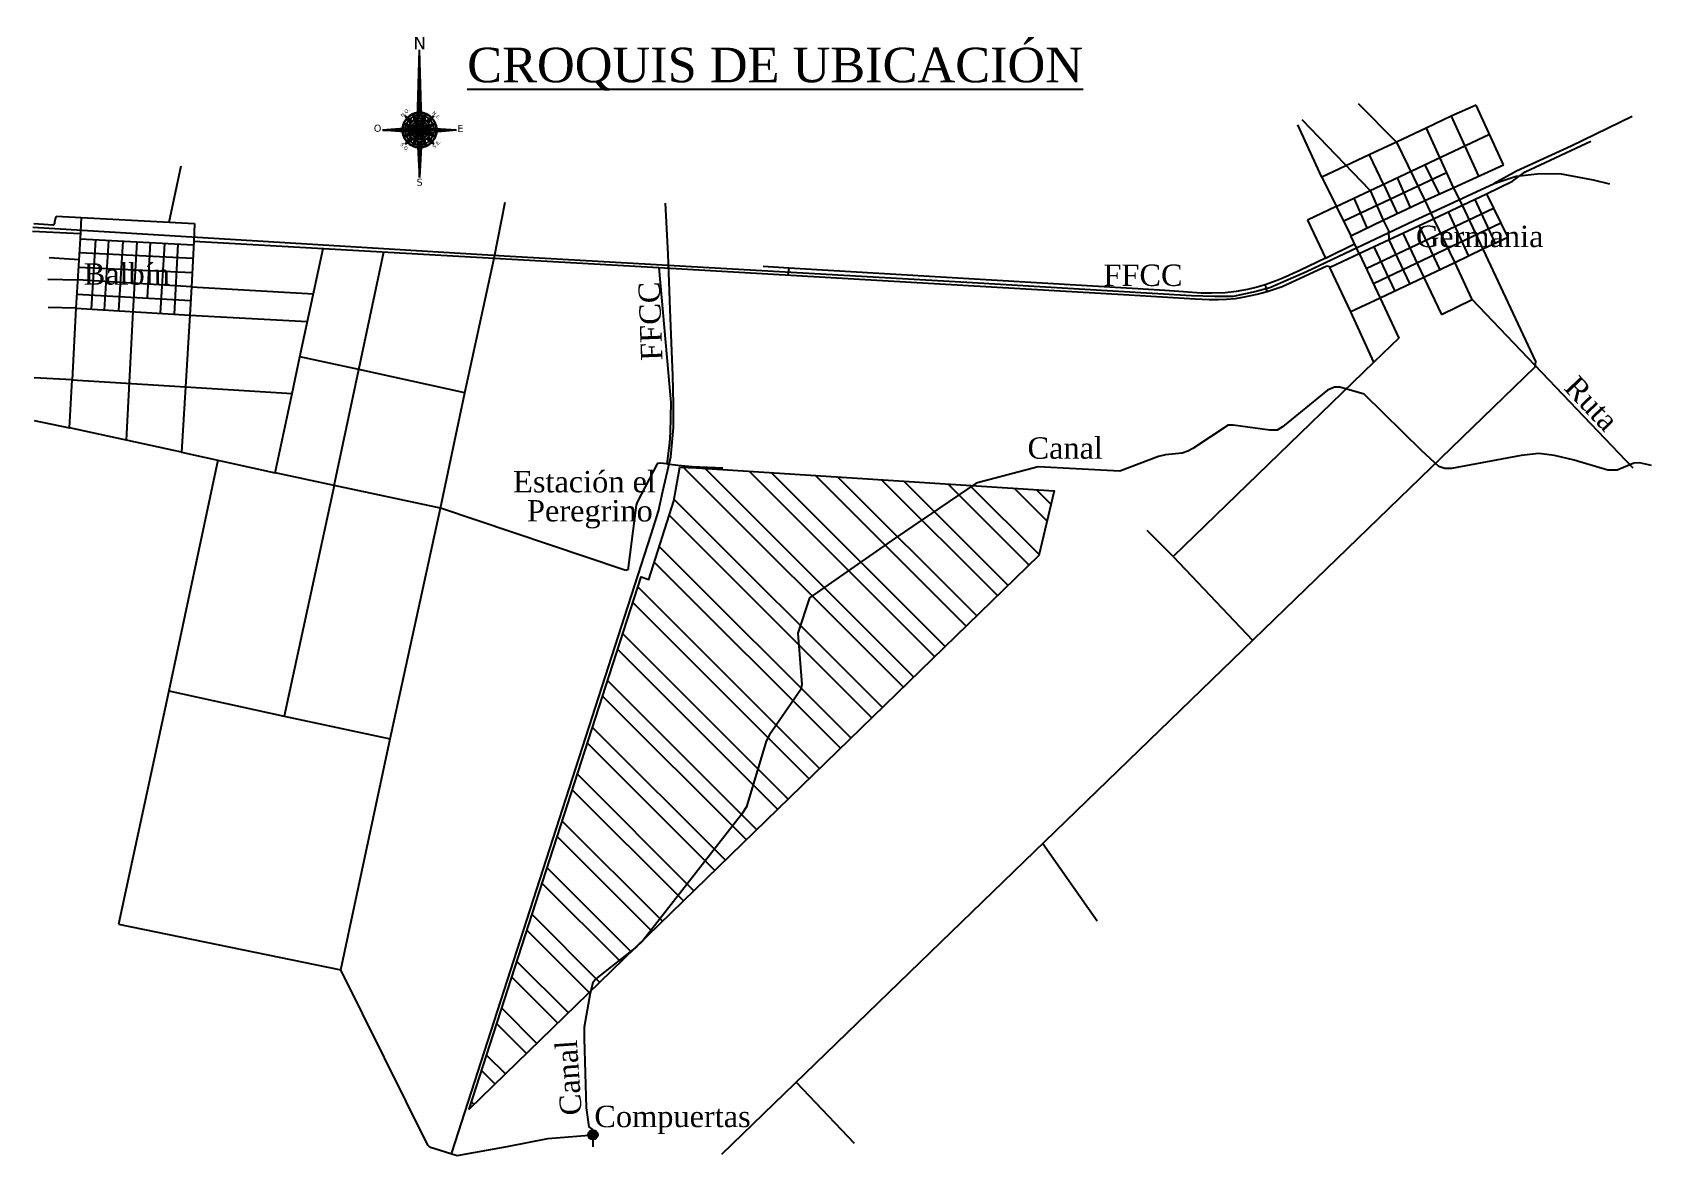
# Model space of a CAD drawing. Header units: feet. Extents: x 1554 to 7460, y 4629 to 11811.
# Drawn here: x 3135.6 to 3322.7, y 6278.6 to 6408.5 of the extents above; entities that cross this region are included whole.
import ezdxf
from ezdxf.enums import TextEntityAlignment as Align

# ---------------------------------------------------------------- set-up
doc = ezdxf.new("R2010")
doc.units = ezdxf.units.FT
doc.header["$MEASUREMENT"] = 0
doc.linetypes.add('ACAD_ISO12W100', pattern=[21, 12, -3, 0, -3, 0, -3])
doc.layers.get('0').update_dxf_attribs({"linetype": 'CONTINUOUS'})
for name, color, linetype in [('COTAS', 134, 'CONTINUOUS'), ('CROQUIS', 2, 'CONTINUOUS'), ('Seccion', 6, 'ACAD_ISO12W100'), ('Ubicacion', 10, 'CONTINUOUS')]:
    doc.layers.add(name, color=color, linetype=linetype)
doc.styles.add('style1', font='verdana.ttf')
doc.styles.add('Time New Roman', font='times.ttf')
doc.styles.add('Times New Roman', font='times.ttf')

# ---------------------------------------------------------------- blocks, each defined once
blk = doc.blocks.new('A$Cc8157756')
at = {"color": 2}
for p, q in [((10.57, 8.26), (2.82, 16.69)), ((10.78, 8.5), (2.82, 16.66)), ((9.7, 10.03), (2.82, 16.66)), ((10.78, 8.5), (6.59, 12.79)), ((13.12, 8.68), (16.42, 11.43)), ((13.12, 8.68), (16.36, 11.39)), ((13.37, 8.47), (16.42, 11.45)), ((13.37, 8.47), (16.42, 11.45)), ((16.36, 11.39), (13.37, 8.47)), ((13.58, 8.21), (16.41, 11.44)), ((9.42, 8.31), (11.13, 7.2)), ((11.41, 7.85), (9.42, 8.31)), ((11.06, 8.72), (9.7, 10.03)), ((11, 9.86), (11.41, 7.85)), ((12.07, 8.11), (11, 9.86)), ((11.79, 9), (12.1, 10.52)), ((12.07, 8.11), (12.05, 6.26)), ((13.2, 9.82), (12.07, 8.11)), ((12.07, 7.74), (12.07, 8.11)), ((12.08, 9.02), (12.1, 10.52)), ((12.08, 9.02), (12.1, 10.52)), ((12.1, 10.52), (12.39, 8.99)), ((12.72, 7.83), (13.2, 9.82)), ((14.72, 8.26), (12.72, 7.83)), ((12.98, 7.18), (14.72, 8.26)), ((10.75, 5.91), (7.69, 2.93)), ((10.75, 5.91), (7.69, 2.93)), ((11, 5.69), (7.7, 2.94)), ((10.54, 6.16), (7.71, 2.93)), ((7.76, 2.99), (10.75, 5.91)), ((11, 5.69), (7.76, 2.99)), ((10.25, 7.5), (8.73, 7.23)), ((8.73, 7.23), (10.25, 6.9)), ((10.23, 7.21), (8.73, 7.23)), ((11.13, 7.2), (9.4, 6.11)), ((9.4, 6.11), (11.4, 6.54)), ((10.75, 5.91), (9.9, 5.08)), ((11.4, 6.54), (10.92, 4.55)), ((10.92, 4.55), (12.05, 6.26)), ((11.13, 7.2), (11.21, 7.55)), ((11.13, 7.2), (12.98, 7.18)), ((11.5, 7.19), (11.13, 7.2)), ((11.4, 6.54), (12.72, 7.83)), ((11.4, 6.54), (11.66, 6.8)), ((11.41, 7.85), (12.7, 6.53)), ((11.67, 7.58), (11.41, 7.85)), ((12.02, 3.86), (11.73, 5.38)), ((12.33, 5.37), (12.02, 3.86)), ((12.04, 5.35), (12.02, 3.86)), ((12.05, 6.63), (12.05, 6.26)), ((12.05, 6.26), (13.11, 4.52)), ((12.45, 6.79), (12.7, 6.53)), ((12.46, 7.58), (12.73, 7.84)), ((12.61, 7.18), (12.98, 7.18)), ((12.7, 6.53), (14.7, 6.07)), ((13.11, 4.52), (12.7, 6.53)), ((14.7, 6.07), (12.98, 7.18)), ((13.09, 5.67), (17.53, 1.59)), ((17.53, 1.59), (13.34, 5.88)), ((13.34, 5.88), (17.53, 1.59)), ((13.34, 5.88), (17.53, 1.59)), ((13.34, 5.88), (17.53, 1.59)), ((13.54, 6.11), (17.53, 1.59)), ((17.53, 1.59), (13.54, 6.11)), ((13.86, 6.88), (15.39, 7.15)), ((15.39, 7.15), (13.87, 7.47)), ((15.39, 7.15), (13.89, 7.17)), ((15.39, 7.15), (15.39, 7.15)), ((15.39, 7.15), (15.39, 7.15)), ((15.39, 7.15), (15.39, 7.15)), ((15.39, 7.15), (15.39, 7.15)), ((15.39, 7.15), (15.39, 7.15)), ((15.39, 7.15), (15.39, 7.15)), ((15.39, 7.15), (15.39, 7.15)), ((15.39, 7.15), (15.39, 7.15)), ((15.39, 7.15), (15.39, 7.15)), ((15.39, 7.15), (15.39, 7.15)), ((15.39, 7.15), (15.39, 7.15)), ((15.39, 7.15), (15.39, 7.15)), ((15.39, 7.15), (15.39, 7.15)), ((15.39, 7.15), (15.39, 7.15)), ((15.39, 7.15), (15.39, 7.15)), ((15.39, 7.15), (15.39, 7.15)), ((15.39, 7.15), (15.39, 7.15)), ((15.39, 7.15), (15.39, 7.15)), ((15.39, 7.15), (15.39, 7.15))]:
    blk.add_line(p, q, dxfattribs=at)
at = {"color": 2, "linetype": 'Continuous'}
for p, q in [((11.99, 7.25), (12.12, 7.12)), ((11.99, 7.25), (12.12, 7.12)), ((12.12, 7.12), (11.99, 7.25)), ((12.12, 7.12), (11.99, 7.25)), ((11.99, 7.12), (12.12, 7.25)), ((12.12, 7.25), (11.99, 7.12)), ((12.12, 7.25), (11.99, 7.12)), ((11.99, 7.12), (12.12, 7.25))]:
    blk.add_line(p, q, dxfattribs=at)
at = {"color": 2}
for radius in [0.925, 0.834, 0.785, 0.736, 0.736, 0.736, 0.736, 0.736, 0.686, 0.686, 0.686, 0.686, 0.686, 0.686, 0.637, 0.588]:
    blk.add_circle((12.06, 7.19), radius, dxfattribs=at)
for radius, start, end in [(2.87, 139.9966, 177.5442), (2.78, 157.3418, 177.1124), (2.78, 140.248, 156.6598), (2.41, 158.9366, 175.0726), (2.41, 141.4313, 155.0397), (2.87, 91.0627, 127.8705), (2.78, 111.9471, 127.5907), (1.83, 134.3035, 151.2071), (2.41, 113.5672, 126.2731), (1.83, 117.3999, 134.3035), (1.48, 134.3035, 147.2887), (1.48, 121.3183, 134.3035), (2.78, 91.4946, 111.2651), (2.41, 93.5343, 109.6703), (0.925, 44.3035, 134.3035), (1.83, 72.3999, 105.8989), (1.48, 76.3183, 102.0454), (2.87, 44.3035, 89.3035), (2.78, 66.9471, 86.9959), (2.41, 68.5672, 84.8457), (1.48, 44.3035, 57.0454), (1.83, 44.3035, 60.8989), (2.41, 51.0848, 64.6703), (1.83, 44.3035, 54.6698), (1.48, 31.5615, 44.3035), (2.78, 49.5674, 66.2651), (1.83, 27.7081, 44.3035), (2.41, 23.9366, 37.5221), (2.78, 22.3418, 39.0396), (2.87, 1.156, 39.3616), (2.78, 1.611, 21.6598), (2.87, 181.156, 219.3616), (2.78, 181.611, 201.6598), (2.78, 202.3418, 219.0396), (2.41, 183.7612, 200.0397), (2.41, 203.9366, 217.5221), (1.83, 162.7081, 196.2071), (1.83, 207.7081, 224.3035), (1.48, 166.5615, 192.2887), (1.83, 224.3035, 234.6698), (1.83, 224.3035, 240.8989), (1.48, 211.5615, 224.3035), (1.48, 224.3035, 237.0454), (0.925, 134.3035, 224.3035), (0.925, 224.3035, 314.3035), (0.555, 134.3035, 224.3035), (1.83, 252.3999, 285.8989), (0.555, 224.3035, 314.3035), (0.555, 44.3035, 134.3035), (1.48, 256.3183, 283.4163), (0.555, 314.3035, 44.3035), (0.925, 314.3035, 44.3035), (1.48, 300.0136, 314.3035), (1.83, 297.3999, 314.3035), (1.48, 314.3035, 327.2887), (1.83, 314.3035, 331.2071), (1.83, 314.3035, 324.1148), (1.48, 346.5615, 12.2887), (1.83, 342.7081, 16.2071), (2.41, 321.0409, 335.0397), (2.78, 319.7365, 336.6598), (2.87, 319.4595, 357.5442), (2.41, 338.9366, 355.0726), (2.41, 3.7612, 20.0397), (2.78, 337.3418, 357.1124), (2.87, 229.2453, 267.4509), (2.78, 229.5674, 246.2651), (2.41, 231.0848, 244.6703), (2.78, 246.9471, 266.9959), (2.41, 248.5672, 264.8457), (2.87, 271.0627, 308.9342), (2.78, 271.4946, 291.2651), (2.41, 273.5343, 289.6703), (2.41, 293.5672, 307.2865), (2.78, 291.9471, 308.6456)]:
    blk.add_arc((12.06, 7.19), radius, start, end, dxfattribs=at)
for points in [[(10.57, 8.26), (10.78, 8.5), (2.82, 16.66)], [(13.12, 8.68), (16.36, 11.39), (13.37, 8.47), (16.36, 11.39)], [(11.13, 7.2), (11.41, 7.85), (9.42, 8.31)], [(11.41, 7.85), (12.07, 8.11), (11, 9.86)], [(12.07, 8.11), (12.72, 7.83), (13.2, 9.82)], [(12.08, 9.02), (12.1, 10.52), (12.39, 8.99), (12.1, 10.52)], [(12.72, 7.83), (12.98, 7.18), (14.72, 8.26)], [(11, 5.69), (10.75, 5.91), (7.76, 2.99)], [(10.25, 6.9), (8.73, 7.23), (10.23, 7.21), (8.73, 7.23)], [(11.4, 6.54), (11.13, 7.2), (9.4, 6.11)], [(12.05, 6.26), (11.4, 6.54), (10.92, 4.55)], [(11.73, 5.38), (12.02, 3.86), (12.04, 5.35), (12.02, 3.86)], [(12.7, 6.53), (12.05, 6.26), (13.11, 4.52)], [(12.98, 7.18), (12.7, 6.53), (14.7, 6.07)], [(13.54, 6.11), (17.5, 1.58), (13.34, 5.88), (17.5, 1.58)], [(17.53, 1.59), (13.34, 5.88), (17.53, 1.59), (17.5, 1.58)], [(13.87, 7.47), (13.89, 7.17), (15.39, 7.15)]]:
    blk.add_solid(points, dxfattribs=at)
at = {"color": 2, "style": 'style1'}
for s, height, rotation, p in [('N', 2.03, 44.3035, (2.04, 16.04)), ('N.E.', 0.58, 359.3035, (11.59, 10.6)), ('E', 1.16, 44.3035, (16.76, 11.32)), ('N.O.', 0.58, 89.3035, (8.61, 6.74)), ('S.E.', 0.58, 89.3035, (15.98, 6.73)), ('O', 1.16, 44.3035, (6.85, 1.72)), ('S.O.', 0.58, 359.3035, (11.44, 3.18)), ('S', 1.16, 44.3035, (18.12, 0.26))]:
    blk.add_text(s, height=height, rotation=rotation, dxfattribs=at).set_placement(p)

msp = doc.modelspace()

# ---------------------------------------------------------------- hatches: boundary and pattern name
at = {"layer": 'Ubicacion'}
h = msp.add_hatch(dxfattribs=at)
h.set_pattern_fill('ANSI32', color=1, scale=13.5, angle=90)
h.set_pattern_definition([(135, (2652.6923, 5828.158), (-3.579728, -3.579728), []), (135, (2652.6923, 5830.5444), (-3.579728, -3.579728), [])])
h.paths.add_polyline_path([(3224.447, 6332.549), (3224.554, 6333.141), (3224.101, 6339.044), (3225.436, 6343.16), (3235.332, 6350.061), (3244.252, 6356.127), (3212.381, 6358.174), (3210.47, 6358.259), (3209.763, 6354.357), (3206.858, 6345.261), (3205.983, 6345.581), (3186.104, 6284.005), (3200.141, 6297.657), (3200.394, 6298.613), (3200.743, 6299.092), (3205.227, 6302.603), (3206.389, 6303.733), (3217.58, 6318.081), (3218.166, 6318.986), (3220.419, 6326.553), (3220.811, 6327.295)])
h.paths.add_polyline_path([(3251.949, 6348.042), (3253.716, 6355.52), (3244.252, 6356.127), (3235.332, 6350.061), (3225.436, 6343.16), (3224.101, 6339.044), (3224.554, 6333.141), (3224.447, 6332.549), (3220.811, 6327.295), (3220.419, 6326.553), (3218.166, 6318.986), (3217.58, 6318.081), (3206.389, 6303.733)])
h.paths.add_polyline_path([(3205.227, 6302.603), (3200.743, 6299.092), (3200.394, 6298.613), (3200.141, 6297.657)], flags=17)
h = msp.add_hatch(color=1, dxfattribs=at)
h.dxf.hatch_style = 1
h.paths.add_polyline_path([(3200.418, 6281.605), (3200.418, 6280.512, 0.4142136), (3200.965, 6281.059, 0.4142136)])
h.paths.add_polyline_path([(3200.418, 6281.605, 0.4142136), (3199.872, 6281.059, 0.0196191), (3199.873, 6281.016), (3200.418, 6281.059)])
h.paths.add_polyline_path([(3200.418, 6281.059), (3199.873, 6281.016, 0.3914136), (3200.418, 6280.512)])

# ---------------------------------------------------------------- linework, layer by layer
for p, q in [((3293.278, 6395.826), (3288.885, 6400.26)), ((3299.591, 6398.83), (3296.698, 6397.441)), ((3302.448, 6400.103), (3299.591, 6398.83)), ((3299.591, 6398.83), (3302.744, 6391.906)), ((3305.62, 6393.216), (3302.448, 6400.103)), ((3284.632, 6391.798), (3281.858, 6397.834)), ((3290.2, 6390.226), (3282.355, 6398.428)), ((3296.698, 6397.441), (3293.278, 6395.826)), ((3296.698, 6397.441), (3299.828, 6390.579)), ((3293.278, 6395.826), (3290.122, 6394.363)), ((3290.124, 6390.191), (3303.995, 6396.744)), ((3293.278, 6395.826), (3296.519, 6389.069)), ((3308.116, 6392.398), (3315.714, 6395.965)), ((3290.122, 6394.363), (3284.632, 6391.798)), ((3291.758, 6390.962), (3290.16, 6394.382)), ((3296.536, 6393.22), (3298.2, 6389.836)), ((3299.881, 6390.603), (3305.62, 6393.216)), ((3151.428, 6386.6), (3152.839, 6393.085)), ((3284.632, 6391.798), (3287.984, 6385.014)), ((3299.047, 6392.292), (3287.161, 6386.681)), ((3293.324, 6391.702), (3294.834, 6388.282)), ((3303.669, 6389.863), (3306.668, 6391.313)), ((3306.668, 6391.313), (3308.116, 6392.398)), ((3286.308, 6388.406), (3290.124, 6390.191)), ((3290.2, 6390.226), (3291.706, 6386.821)), ((3291.758, 6390.962), (3293.336, 6387.583)), ((3296.519, 6389.069), (3299.881, 6390.603)), ((3297.531, 6386.968), (3303.669, 6389.863)), ((3299.828, 6390.579), (3300.847, 6388.532)), ((3303.669, 6389.863), (3306.117, 6384.802)), ((3188.981, 6382.433), (3190.276, 6388.892)), ((3286.308, 6388.406), (3282.982, 6386.824)), ((3288.319, 6389.346), (3289.845, 6385.918)), ((3289.755, 6381.232), (3304.478, 6388.19)), ((3291.706, 6386.821), (3296.519, 6389.069)), ((3296.519, 6389.069), (3297.531, 6386.968)), ((3299.235, 6387.772), (3301.579, 6382.66)), ((3300.847, 6388.532), (3303.236, 6383.461)), ((3302.296, 6389.216), (3304.676, 6384.132)), ((3135.799, 6386.422), (3138.032, 6386.261)), ((3138.032, 6386.261), (3138.217, 6386.407)), ((3138.217, 6386.63), (3138.401, 6387.284)), ((3138.217, 6386.407), (3138.217, 6386.63)), ((3138.401, 6387.284), (3154.387, 6386.445)), ((3141.295, 6387.132), (3141.176, 6384.655)), ((3154.387, 6386.445), (3154.287, 6384.384)), ((3282.982, 6386.824), (3285.043, 6382.404)), ((3287.984, 6385.014), (3291.706, 6386.821)), ((3288.946, 6382.94), (3297.531, 6386.968)), ((3305.303, 6386.484), (3290.595, 6379.458)), ((3291.706, 6386.821), (3292.352, 6385.58)), ((3295.846, 6386.178), (3298.263, 6381.072)), ((3297.531, 6386.968), (3299.988, 6381.89)), ((3135.641, 6385.526), (3141.205, 6385.26)), ((3141.176, 6384.655), (3140.677, 6376.642)), ((3141.176, 6384.655), (3154.266, 6383.955)), ((3142.931, 6384.561), (3142.435, 6376.534)), ((3144.432, 6384.481), (3143.935, 6376.441)), ((3146.074, 6384.393), (3145.576, 6376.34)), ((3147.721, 6384.305), (3147.264, 6376.235)), ((3148.942, 6377.814), (3149.284, 6384.221)), ((3150.912, 6384.134), (3150.413, 6376.041)), ((3152.044, 6375.94), (3152.478, 6384.05)), ((3154.287, 6384.384), (3154.033, 6379.088)), ((3154.287, 6384.384), (3188.981, 6382.433)), ((3285.043, 6382.404), (3288.427, 6384.06)), ((3288.946, 6382.94), (3287.984, 6385.014)), ((3292.352, 6385.58), (3292.359, 6384.541)), ((3292.359, 6384.541), (3294.785, 6379.424)), ((3293.995, 6385.309), (3296.423, 6380.201)), ((3306.117, 6384.802), (3303.236, 6383.461)), ((3137.573, 6382.49), (3141.028, 6382.274)), ((3154.191, 6382.372), (3141.075, 6383.025)), ((3166.53, 6371), (3169.252, 6383.543)), ((3173.362, 6369.547), (3176.254, 6383.149)), ((3185.593, 6366.857), (3188.981, 6382.433)), ((3188.981, 6382.433), (3208.026, 6381.357)), ((3285.043, 6382.404), (3282.101, 6381.005)), ((3285.66, 6381.4), (3288.946, 6382.94)), ((3288.946, 6382.94), (3291.376, 6377.808)), ((3290.652, 6383.74), (3293.081, 6378.617)), ((3303.236, 6383.461), (3299.923, 6381.858)), ((3303.236, 6383.461), (3309.327, 6370.455)), ((3140.974, 6381.397), (3154.114, 6380.768)), ((3208.026, 6381.357), (3262.361, 6378.189)), ((3208.026, 6381.357), (3209.399, 6365.739)), ((3223.064, 6381.252), (3220.087, 6381.44)), ((3223.064, 6381.252), (3222.938, 6380.488)), ((3263.378, 6378.868), (3223.064, 6381.252)), ((3280.116, 6380.106), (3279.361, 6379.78)), ((3280.046, 6379.142), (3285.193, 6381.546)), ((3282.101, 6381.005), (3280.116, 6380.106)), ((3285.193, 6381.546), (3285.66, 6381.4)), ((3285.566, 6381.339), (3285.66, 6381.4)), ((3287.981, 6376.2), (3285.566, 6381.339)), ((3296.423, 6380.201), (3291.376, 6377.808)), ((3299.923, 6381.858), (3296.423, 6380.201)), ((3296.423, 6380.201), (3298.462, 6375.907)), ((3137.426, 6379.975), (3140.881, 6379.908)), ((3140.778, 6378.256), (3153.945, 6377.519)), ((3154.033, 6379.088), (3140.881, 6379.908)), ((3154.033, 6379.088), (3153.851, 6375.828)), ((3154.033, 6379.088), (3168.114, 6378.3)), ((3262.361, 6378.189), (3270.01, 6377.733)), ((3266.49, 6378.671), (3263.378, 6378.868)), ((3268.651, 6378.508), (3266.49, 6378.671)), ((3270.703, 6378.391), (3268.651, 6378.508)), ((3271.899, 6378.364), (3270.703, 6378.391)), ((3273.458, 6378.427), (3271.899, 6378.364)), ((3274.744, 6378.58), (3273.458, 6378.427)), ((3276.039, 6378.777), (3274.744, 6378.58)), ((3275.686, 6377.93), (3277.152, 6378.258)), ((3277.147, 6379.049), (3276.039, 6378.777)), ((3278.079, 6379.325), (3277.147, 6379.049)), ((3277.152, 6378.258), (3278.31, 6378.549)), ((3279.361, 6379.78), (3278.079, 6379.325)), ((3278.079, 6379.325), (3278.276, 6378.541)), ((3278.31, 6378.549), (3280.046, 6379.142)), ((3140.677, 6376.642), (3137.47, 6376.718)), ((3140.677, 6376.642), (3140.239, 6368.345)), ((3140.677, 6376.642), (3153.851, 6375.828)), ((3270.01, 6377.733), (3271.604, 6377.654)), ((3271.604, 6377.654), (3272.666, 6377.648)), ((3272.666, 6377.648), (3273.622, 6377.673)), ((3273.622, 6377.673), (3274.651, 6377.768)), ((3274.651, 6377.768), (3275.686, 6377.93)), ((3291.376, 6377.808), (3287.981, 6376.2)), ((3291.376, 6377.808), (3293.513, 6373.163)), ((3298.462, 6375.907), (3302.021, 6377.625)), ((3147.264, 6376.235), (3146.467, 6361.373)), ((3153.851, 6375.828), (3153.352, 6367.558)), ((3153.851, 6375.828), (3167.422, 6375.11)), ((3290.628, 6370.385), (3287.981, 6376.2)), ((3293.513, 6373.163), (3290.628, 6370.385)), ((3165.656, 6366.781), (3166.53, 6371)), ((3173.362, 6369.547), (3166.53, 6371)), ((3170.51, 6356.142), (3173.362, 6369.547)), ((3185.593, 6366.857), (3173.362, 6369.547)), ((3309.241, 6369.832), (3215.262, 6278.775)), ((3290.628, 6370.385), (3267.447, 6347.921)), ((3309.327, 6370.455), (3309.241, 6369.832)), ((3140.239, 6368.345), (3135.85, 6368.582)), ((3139.911, 6362.796), (3140.243, 6368.344)), ((3140.239, 6368.345), (3153.352, 6367.558)), ((3153.352, 6367.558), (3152.869, 6359.984)), ((3153.352, 6367.558), (3165.656, 6366.781)), ((3163.678, 6357.607), (3165.656, 6366.781)), ((3182.787, 6353.498), (3185.593, 6366.857)), ((3209.399, 6365.739), (3209.326, 6362.259)), ((3135.853, 6363.637), (3139.911, 6362.796)), ((3152.869, 6359.984), (3139.911, 6362.796)), ((3209.326, 6362.259), (3209.263, 6361.056)), ((3152.869, 6359.984), (3163.678, 6357.607)), ((3209.263, 6361.056), (3208.936, 6358.642)), ((3157.064, 6359.062), (3151.399, 6332.387)), ((3170.51, 6356.142), (3163.678, 6357.607)), ((3207.846, 6358.622), (3205.509, 6354.21)), ((3207.942, 6358.695), (3207.846, 6358.622)), ((3208.171, 6358.73), (3207.942, 6358.695)), ((3208.936, 6358.642), (3208.171, 6358.73)), ((3208.936, 6358.642), (3210.228, 6358.478)), ((3210.228, 6358.478), (3211.882, 6358.341)), ((3211.882, 6358.341), (3215.419, 6358.163)), ((3170.51, 6356.142), (3164.723, 6329.451)), ((3182.787, 6353.498), (3170.51, 6356.142)), ((3205.509, 6354.21), (3205.404, 6353.854)), ((3176.994, 6326.846), (3182.787, 6353.498)), ((3203.848, 6346.404), (3182.787, 6353.498)), ((3205.404, 6353.854), (3204.487, 6346.641)), ((3267.447, 6347.921), (3264.45, 6350.934)), ((3204.225, 6346.289), (3203.848, 6346.404)), ((3204.487, 6346.404), (3204.225, 6346.289)), ((3204.487, 6346.641), (3204.487, 6346.404)), ((3267.447, 6347.921), (3276.632, 6338.237)), ((3151.399, 6332.387), (3145.574, 6305.431)), ((3151.399, 6332.387), (3164.723, 6329.451)), ((3164.723, 6329.451), (3176.994, 6326.846)), ((3171.266, 6300.145), (3176.994, 6326.846)), ((3252.39, 6314.749), (3258.681, 6305.813)), ((3145.574, 6305.431), (3171.266, 6300.145)), ((3181.341, 6279.856), (3171.266, 6300.145)), ((3223.906, 6287.151), (3230.597, 6280.102)), ((3195.21, 6280.649), (3200.956, 6281.101)), ((3181.534, 6279.674), (3181.341, 6279.856)), ((3181.534, 6279.674), (3184.723, 6278.648)), ((3184.723, 6278.648), (3190.5, 6279.723)), ((3190.5, 6279.723), (3195.21, 6280.649))]:
    msp.add_line(p, q, dxfattribs=at)
at = {"layer": 'Ubicacion', "color": 2}
for p, q in [((3299.988, 6381.89), (3301.931, 6377.719)), ((3301.931, 6377.719), (3320.588, 6358.168))]:
    msp.add_line(p, q, dxfattribs=at)
for points in [[(3320.474, 6398.806), (3313.437, 6395.352), (3307.133, 6392.487), (3304.548, 6391.059)], [(3135.693, 6386.011), (3190.155, 6382.703), (3243.624, 6379.633), (3269.556, 6378.112), (3272.247, 6378.032), (3274.422, 6378.032), (3276.727, 6378.534), (3278.638, 6379.018), (3282.876, 6380.876), (3295.242, 6386.748), (3304.548, 6391.059), (3307.102, 6391.89), (3309.872, 6392.206), (3312.297, 6392.177), (3315.999, 6391.474), (3317.882, 6391.017)], [(3184.098, 6278.96), (3207.155, 6350.452), (3207.998, 6353.166), (3208.49, 6355.469), (3209.399, 6359.43), (3209.715, 6362.844), (3209.715, 6365.54), (3209.652, 6368.841), (3209.529, 6371.671), (3209.349, 6376.487), (3209.086, 6382.881), (3208.814, 6388.776)]]:
    msp.add_lwpolyline(points, dxfattribs=at)
at = {"layer": 'Ubicacion', "color": 3}
msp.add_lwpolyline([(3322.74, 6358.457), (3321.348, 6358.768), (3320.69, 6358.731), (3319.51, 6358.209), (3318.74, 6357.899), (3317.667, 6357.899), (3313.778, 6359.067), (3311.505, 6359.601), (3309.724, 6359.838), (3307.675, 6359.614), (3299.616, 6358.087), (3298.858, 6358.087), (3298.138, 6358.323), (3296.188, 6360.16), (3289.511, 6366.697), (3286.712, 6367.507), (3286.116, 6367.507), (3285.296, 6367.16), (3280.096, 6362.932), (3279.487, 6362.547), (3278.63, 6362.547), (3274.381, 6363.093), (3273.81, 6363.093), (3269.728, 6360.421), (3269.144, 6360.086), (3268.498, 6359.887), (3266.579, 6359.696), (3265.759, 6359.491), (3261.308, 6357.786), (3251.874, 6358.283), (3244.674, 6356.415), (3235.332, 6350.061), (3225.436, 6343.16), (3224.101, 6339.044), (3224.554, 6333.141), (3224.447, 6332.549), (3220.811, 6327.295), (3220.419, 6326.553), (3218.166, 6318.986), (3217.58, 6318.081), (3206.153, 6303.431), (3205.446, 6302.775), (3200.743, 6299.092), (3200.394, 6298.613), (3200.08, 6297.425), (3199.405, 6293.485), (3199.405, 6292.193), (3199.629, 6284.18), (3199.955, 6281.964), (3200.418, 6281.623), (3200.418, 6279.661)], dxfattribs=at)
at = {"layer": 'Ubicacion', "color": 5}
msp.add_lwpolyline([(3212.381, 6358.174), (3253.716, 6355.52), (3251.949, 6348.042), (3186.104, 6284.005), (3205.983, 6345.581), (3206.858, 6345.261), (3209.763, 6354.357), (3210.47, 6358.259)], close=True, dxfattribs=at)
at = {"layer": 'Ubicacion'}
msp.add_circle((3200.418, 6281.059), 0.546, dxfattribs=at)

# ---------------------------------------------------------------- block references
at = {"layer": 'Seccion', "xscale": 0.7, "yscale": 0.7, "zscale": 0.7, "rotation": 315.7568745106539}
msp.add_blockref('A$Cc8157756', (3170.818, 6399.519), dxfattribs=at)

# ---------------------------------------------------------------- texts
at = {"layer": 'COTAS', "color": 2, "style": 'Time New Roman'}
for s, p in [('Germania', (3302.871, 6384.941, -287.572)), ('Balbín', (3146.552, 6380.587, -287.572)), ('FFCC', (3263.971, 6380.444, -287.572)), ('Canal', (3254.985, 6360.465, -287.572)), ('Estación el ', (3199.908, 6356.575, -287.572)), ('Peregrino', (3200.059, 6353.214, -287.572)), ('Compuertas', (3209.608, 6283.179, -287.572))]:
    msp.add_text(s, height=2.475, dxfattribs=at).set_placement(p, align=Align.MIDDLE_CENTER)
for s, rotation, p in [('FFCC', 92.07475, (3207.047, 6375.131, -287.572)), ('Ruta', 313.42595, (3315.806, 6365.624, -287.572)), ('Canal', 93.88465, (3197.602, 6287.648, -287.572))]:
    msp.add_text(s, height=2.475, rotation=rotation, dxfattribs=at).set_placement(p, align=Align.MIDDLE_CENTER)
at = {"layer": 'CROQUIS', "style": 'Times New Roman'}
msp.add_text('%%UCROQUIS DE UBICACIÓN', height=4, dxfattribs=at).set_placement((3221.463, 6402.758), align=Align.CENTER)

doc.saveas('drawing.dxf')
